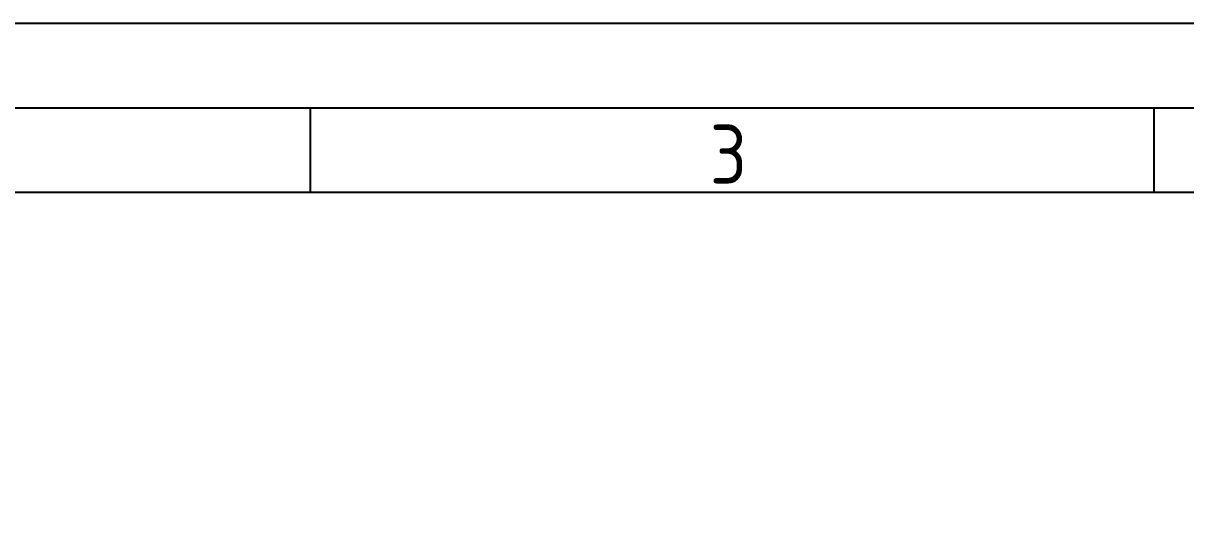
# Model space of a CAD drawing. Header units: millimetres. Extents: x 357084 to 357504, y 509210 to 509507.
# Drawn here: x 357181.1 to 357250, y 509477.2 to 509506.9 of the extents above; entities that cross this region are included whole.
import ezdxf

# ---------------------------------------------------------------- set-up
doc = ezdxf.new("R2010")
doc.units = ezdxf.units.MM
doc.layers.add('035', color=5, linetype='Continuous')
doc.layers.add('07', color=7, linetype='Continuous')
doc.styles.add('ISO Proportional', font='isocp.shx')

# ---------------------------------------------------------------- blocks, each defined once
blk = doc.blocks.new('IEC_border_a3')
at = {"layer": '035'}
for p, q in [((114, 292), (114, 287)), ((164, 292), (164, 287))]:
    blk.add_line(p, q, dxfattribs=at)
for points in [[(0, 297), (420, 297), (420, 0), (0, 0)], [(18, 287), (410, 287), (410, 10), (18, 10)]]:
    blk.add_lwpolyline(points, close=True, dxfattribs=at)
at = {"layer": '07'}
blk.add_lwpolyline([(13, 292), (415, 292), (415, 5), (13, 5)], close=True, dxfattribs=at)
at = {"layer": '035', "style": 'ISO Proportional'}
blk.add_text('3', height=3.5, dxfattribs=at).set_placement((137.681, 287.5))

msp = doc.modelspace()

# ---------------------------------------------------------------- block references
msp.add_blockref('IEC_border_a3', (357084.07, 509209.877))

doc.saveas('drawing.dxf')
